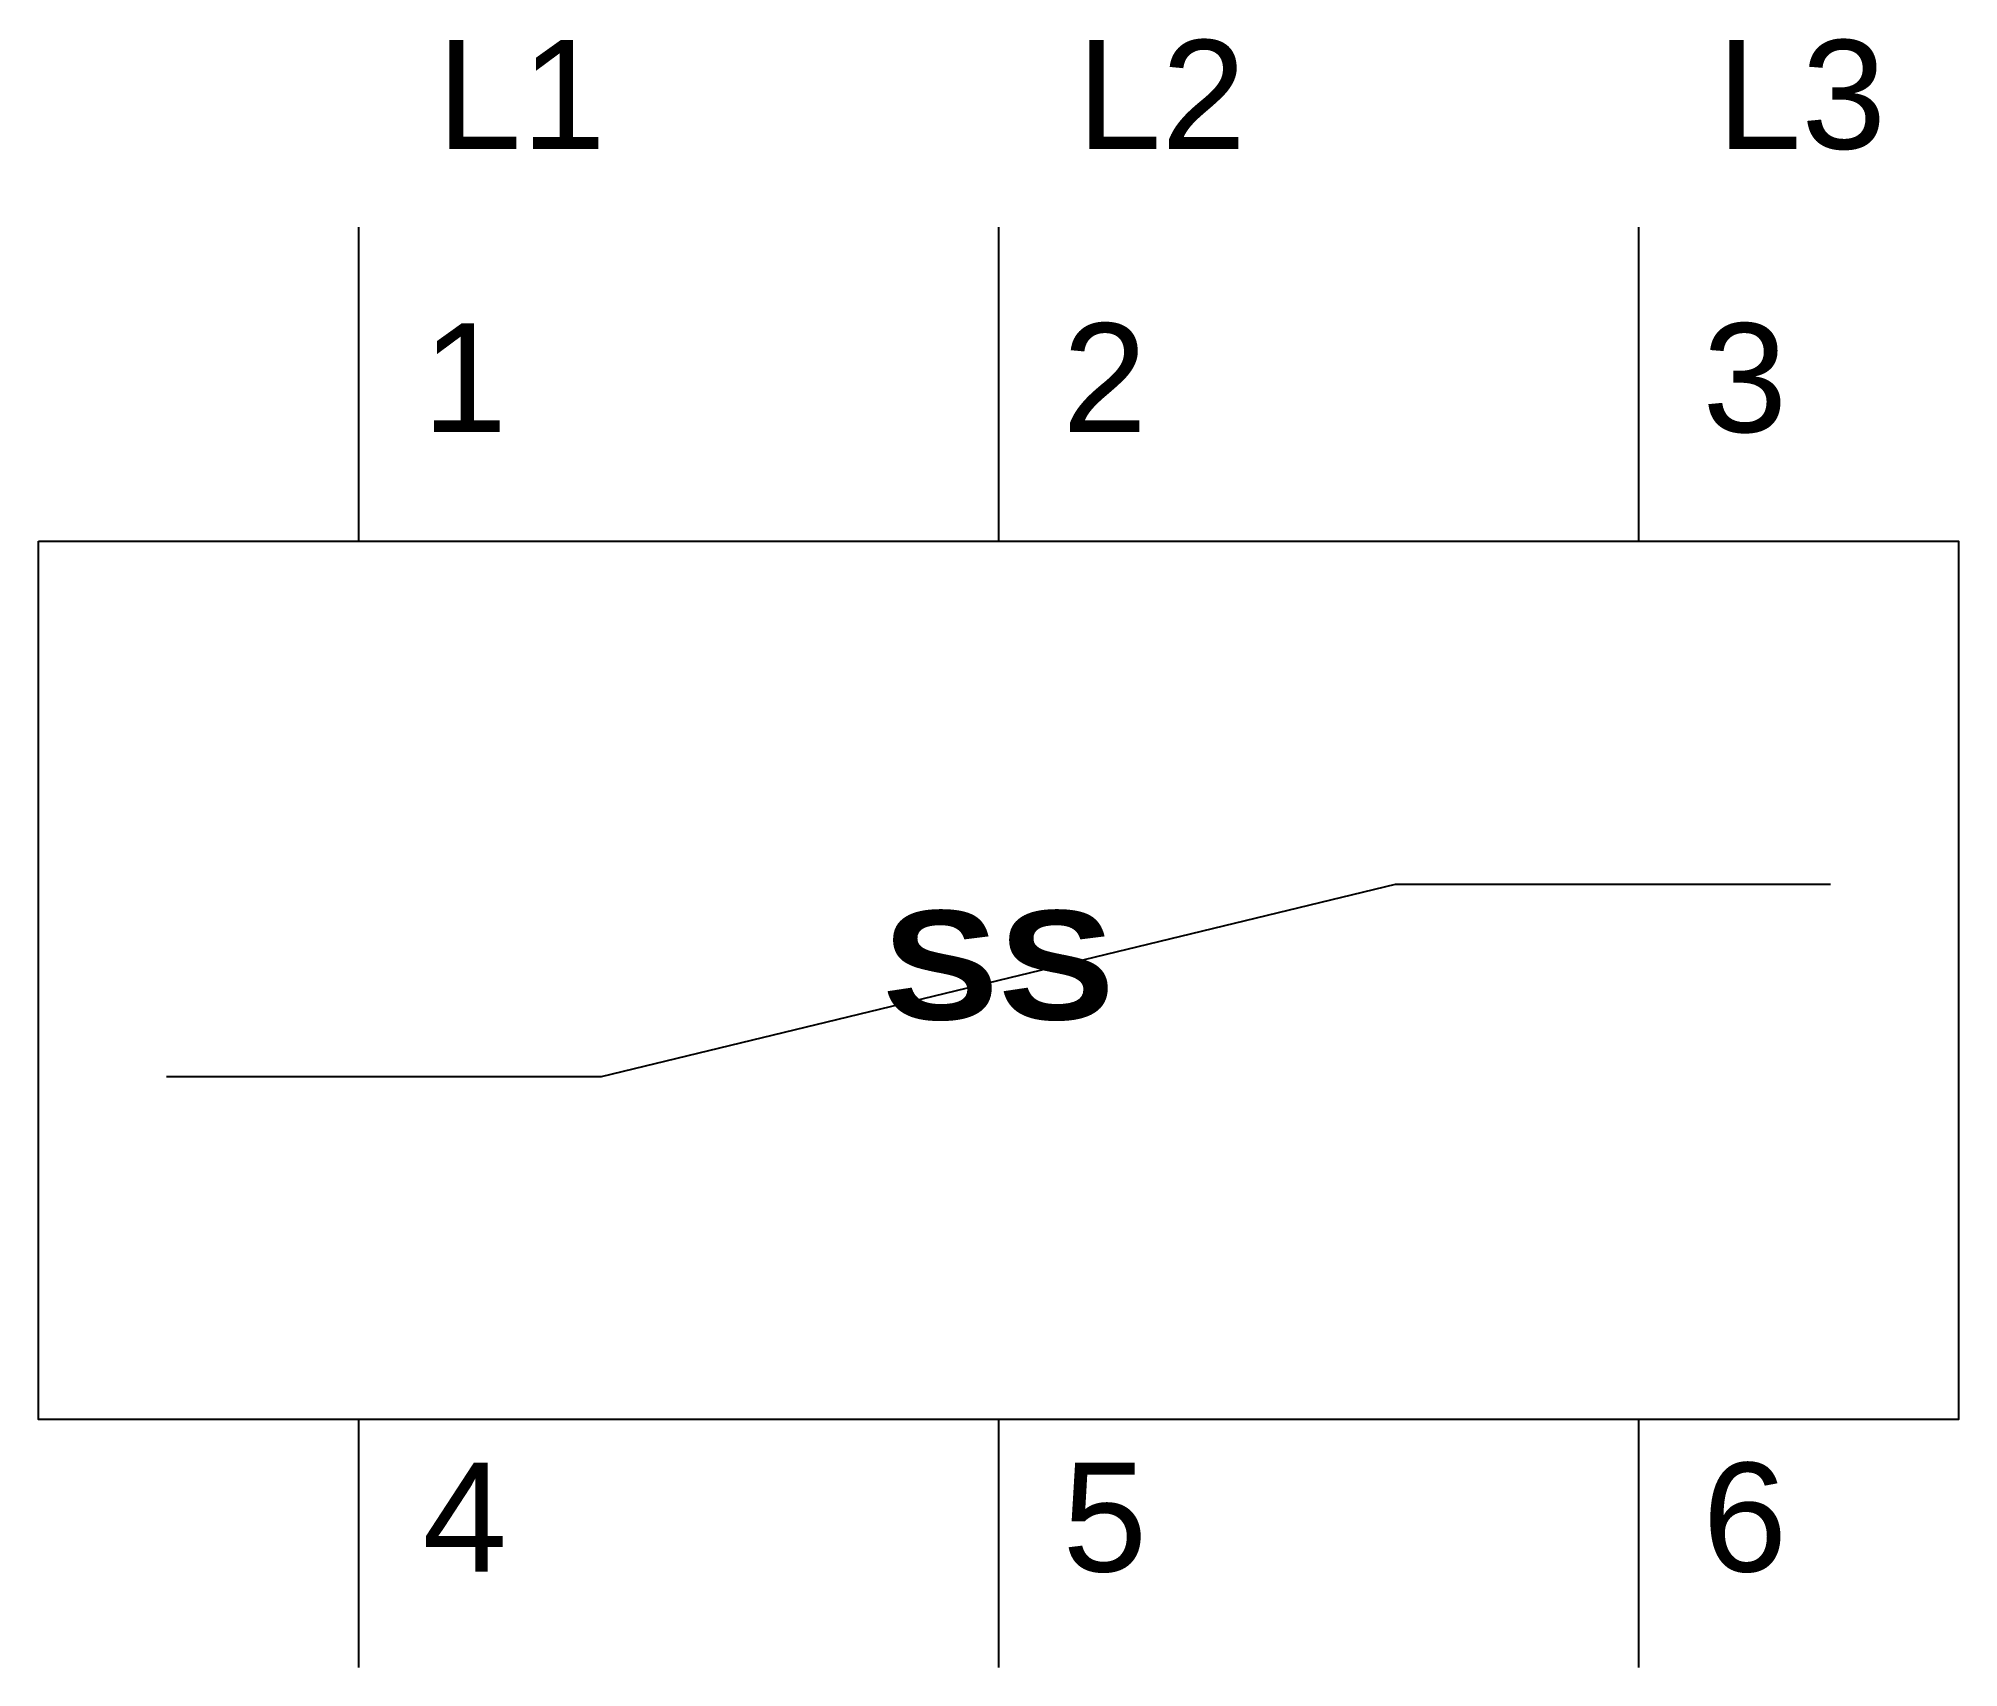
# Model space of a CAD drawing. Header units: millimetres. Extents: x -5 to 25, y -22.5 to 3.
import ezdxf
from ezdxf.enums import TextEntityAlignment as Align

# ---------------------------------------------------------------- set-up
doc = ezdxf.new("R2010")
doc.units = ezdxf.units.MM
doc.layers.get('0').update_dxf_attribs({"linetype": 'CONTINUOUS'})
doc.styles.add('ARIAL', font='arial.ttf')
doc.styles.add('ARIAL_BLACK', font='ariblk.ttf')

# ---------------------------------------------------------------- blocks, each defined once
blk = doc.blocks.new('291_E_LV_MLD_IEC60617_soft_starter_3p')
at = {"true_color": 0x0000ff}
for p, q in [((0, 0), (0, -4.902)), ((10, 0), (10, -4.902)), ((20, 0), (20, -4.902)), ((0, -18.627), (0, -22.5)), ((10, -18.627), (10, -22.5)), ((20, -18.627), (20, -22.5))]:
    blk.add_line(p, q, dxfattribs=at)
blk.add_lwpolyline([(-5, -4.902), (25, -4.902), (25, -18.627), (-5, -18.627)], close=True, dxfattribs=at)
blk.add_lwpolyline([(-3, -13.264), (3.8, -13.264), (16.2, -10.264), (23, -10.264)], dxfattribs=at)
at = {"true_color": 0x0000ff, "style": 'ARIAL'}
for s, p in [('L1', (1.225, 1.225)), ('L2', (11.225, 1.225)), ('L3', (21.225, 1.225)), ('2', (11, -3.2)), ('3', (21, -3.2)), ('1', (1, -3.2)), ('4', (1, -21)), ('5', (11, -21)), ('6', (21, -21))]:
    blk.add_text(s, height=1.7, dxfattribs=at).set_placement(p)
at = {"true_color": 0x0000ff, "style": 'ARIAL_BLACK'}
blk.add_text('SS', height=1.7, dxfattribs=at).set_placement((10, -12.377), align=Align.CENTER)
at = {"true_color": 0x0000ff, "style": 'ARIAL'}
blk.add_attdef('TAG', text='', height=2.5, dxfattribs=at).set_placement((-7, -2.2), align=Align.RIGHT)
at = {"color": 7, "style": 'ARIAL'}
for tag, p in [('RATED_CURRENT', (-7, -9)), ('POWER_KW', (-7, -12)), ('VOLTAGE', (-7, -15)), ('MANUFACTURER', (-7, -18))]:
    blk.add_attdef(tag, text='', height=1.7, dxfattribs=at).set_placement(p, align=Align.RIGHT)

msp = doc.modelspace()

# ---------------------------------------------------------------- block references
msp.add_blockref('291_E_LV_MLD_IEC60617_soft_starter_3p', (0, 0))

doc.saveas('drawing.dxf')
